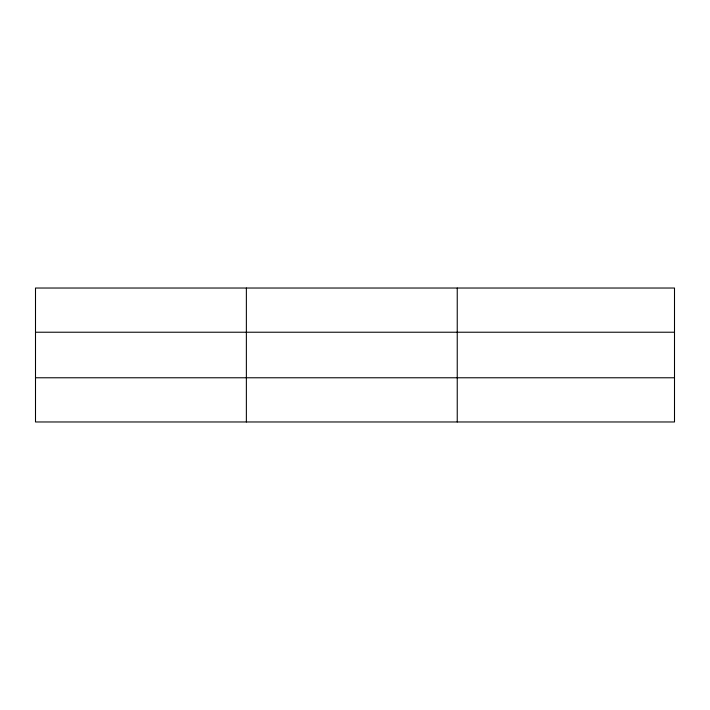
<?xml version="1.0" encoding="UTF-8"?>
<svg xmlns="http://www.w3.org/2000/svg" width="710" height="710" viewBox="0 0 710 710"><rect width="100%" height="100%" fill="white"/><g stroke="black" fill="none" stroke-linecap="round" stroke-linejoin="round"><path stroke-width="1.06" d="M246.37 421.971L246.37 288.029M457.24 421.971L457.24 288.029M35.5 332.227L674.5 332.227M35.5 377.773L674.5 377.773M674.5 407.238L674.5 421.971L35.5 421.971L35.5 288.029L674.5 288.029L674.5 407.238"/></g></svg>
